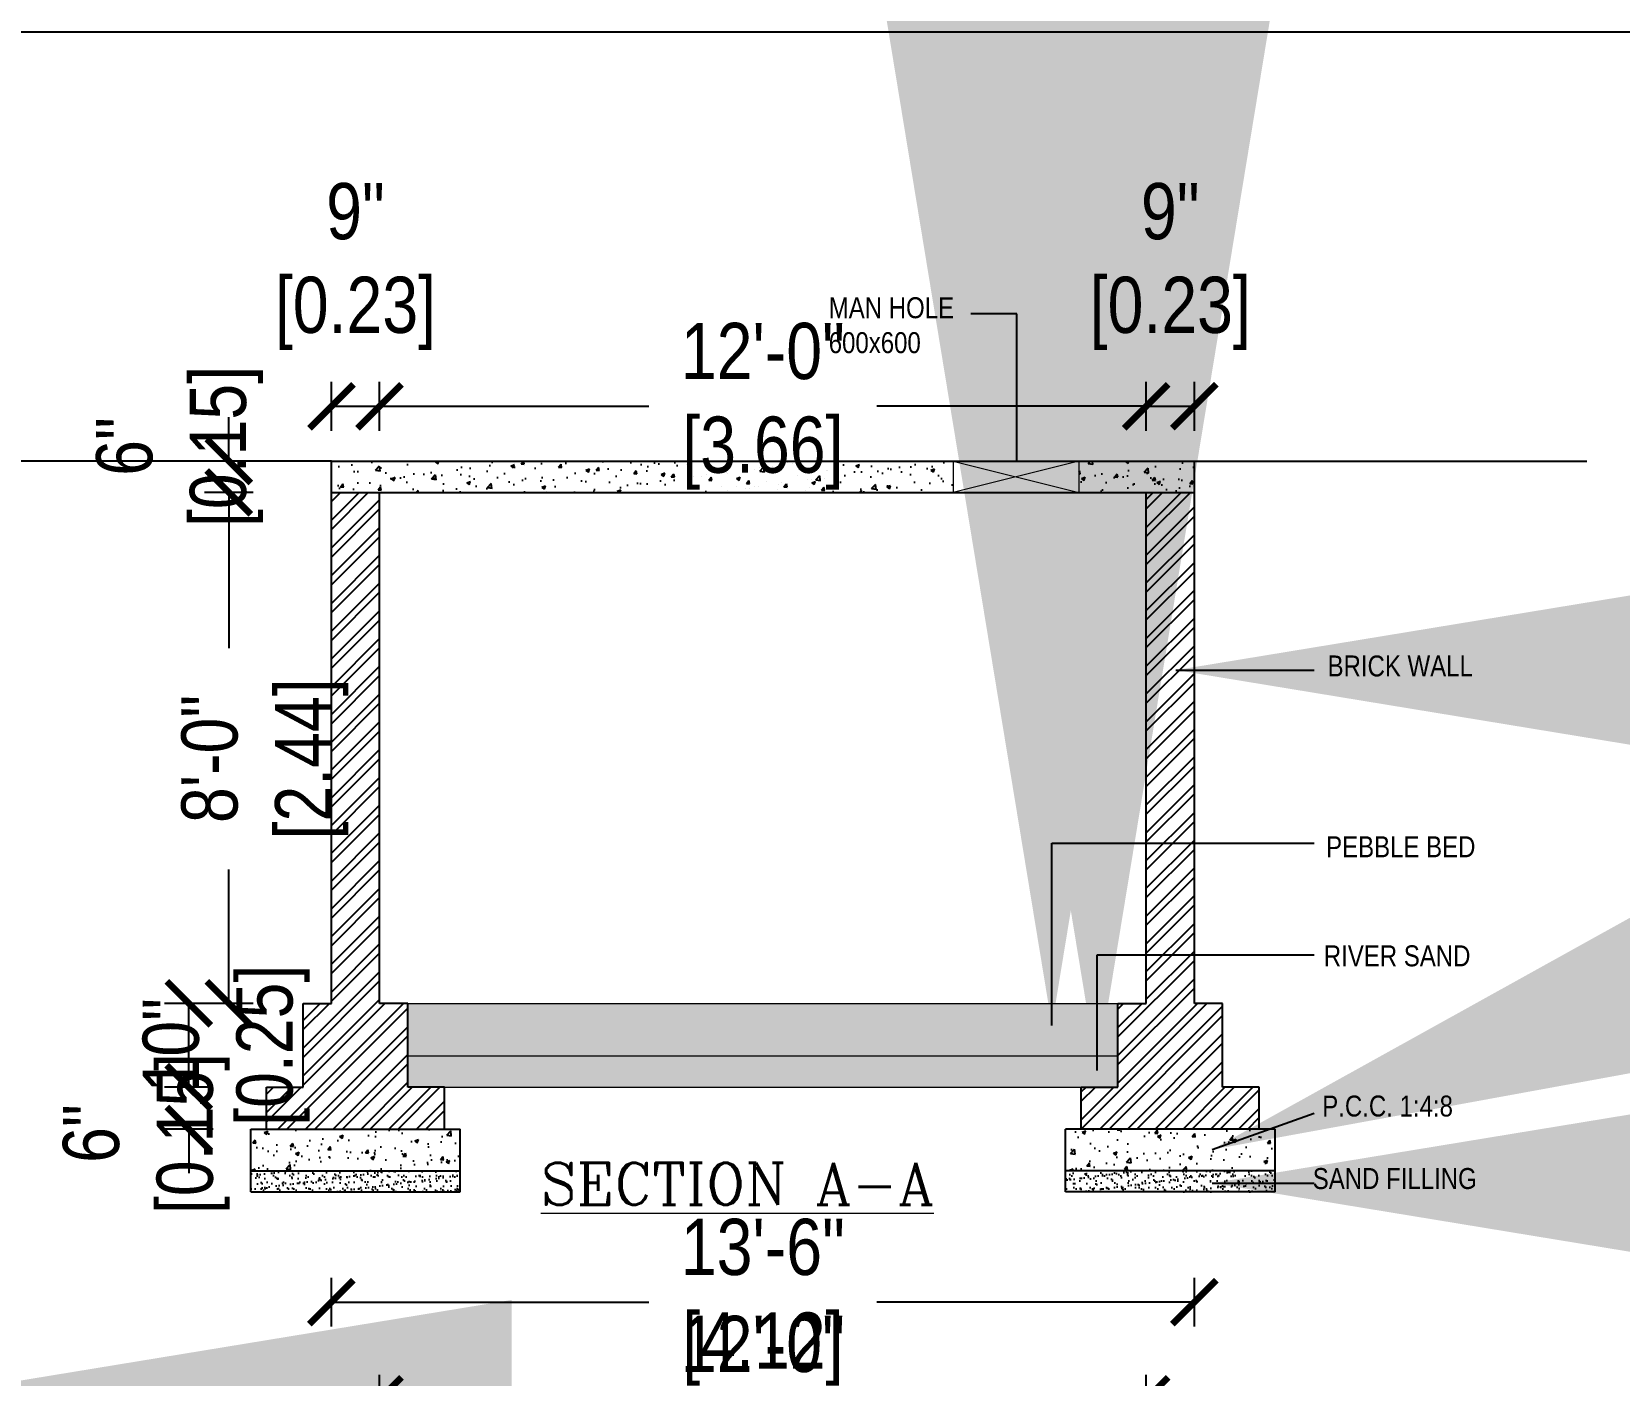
# Model space of a CAD drawing. Header units: metres. Extents: x 144 to 1259, y -1474 to -210.
# Drawn here: x 1208.33 to 1214.82, y -1192.31 to -1186.81 of the extents above; entities that cross this region are included whole.
import ezdxf
from ezdxf.enums import TextEntityAlignment as Align

# ---------------------------------------------------------------- set-up
doc = ezdxf.new("R2010")
doc.units = ezdxf.units.M
for name, color, linetype in [('COLUMN', 7, 'Continuous'), ('hatch', 8, 'Continuous'), ('wall', 2, 'Continuous')]:
    doc.layers.add(name, color=color, linetype=linetype)
for name, color, linetype, lineweight in [('DIM-1', 8, 'Continuous', 18), ('TEXT', 4, 'Continuous', 18), ('TEXT1', 2, 'Continuous', 20), ('WIN', 12, 'Continuous', 18)]:
    doc.layers.add(name, color=color, linetype=linetype, lineweight=lineweight)
doc.styles.add('APEXT', font='romanc.shx')
doc.styles.add('RS1', font='romans.shx', dxfattribs={"width": 0.75})
doc.styles.add('STYLE1', font='swissck.ttf', dxfattribs={"height": 0.23})
doc.styles.add('STYLE3', font='swissck.ttf', dxfattribs={"height": 18})
doc.dimstyles.new('DIM-25', dxfattribs={"dimscale": 0.25, "dimtxt": 200, "dimasz": 100, "dimexe": 25, "dimexo": 25, "dimgap": 35, "dimtad": 1, "dimdec": 0, "dimrnd": 5, "dimzin": 0, "dimdsep": 46, "dimtxsty": 'RS1', "dimblk": 'ARCHTICK', "dimcen": 100, "dimdle": 25, "dimclrd": 8, "dimclre": 8, "dimclrt": 4, "dimadec": 0, "dimazin": 0, "dimtfac": 0.5, "dimtdec": 0, "dimtmove": 1, "dimatfit": 0, "dimfxl": 0, "dimfrac": 1, "dimtolj": 1, "dimtzin": 0, "dimarcsym": 0})
doc.dimstyles.new('DIM-50', dxfattribs={"dimscale": 0.5, "dimtxt": 200, "dimasz": 100, "dimexe": 25, "dimexo": 25, "dimgap": 35, "dimtad": 1, "dimdec": 0, "dimrnd": 5, "dimzin": 0, "dimdsep": 46, "dimtxsty": 'RS1', "dimblk": 'ARCHTICK', "dimcen": 100, "dimdle": 25, "dimclrd": 8, "dimclre": 8, "dimclrt": 4, "dimadec": 0, "dimazin": 0, "dimtfac": 0.5, "dimtdec": 0, "dimtmove": 1, "dimatfit": 0, "dimfxl": 0, "dimfrac": 1, "dimtolj": 1, "dimtzin": 0, "dimarcsym": 0})
doc.dimstyles.get("Standard").update_dxf_attribs({"dimtxt": 0.23, "dimasz": 0.18, "dimexe": 0.1, "dimexo": 0, "dimgap": 0.09, "dimtad": 0, "dimzin": 0, "dimdsep": 46, "dimtxsty": 'STYLE1', "dimblk": 'ARCHTICK', "dimcen": 0.09, "dimadec": 0, "dimazin": 0, "dimtfac": 1, "dimtofl": 0, "dimtmove": 2, "dimatfit": 3, "dimfxl": 0, "dimtolj": 1, "dimtzin": 0, "dimarcsym": 0})

# ---------------------------------------------------------------- blocks, each defined once
blk = doc.blocks.new('_ArchTick')
at = {"color": 0, "const_width": 0.15}
blk.add_lwpolyline([(-0.5, -0.5), (0.5, 0.5)], dxfattribs=at)
blk = doc.blocks.new('*D363')
at = {"color": 0, "lineweight": -2}
for p, q in [((1209.555189129911, -1192.109970453936), (1209.555189129911, -1191.909970453936)), ((1213.085205160629, -1192.109970453936), (1213.085205160629, -1191.909970453936)), ((1209.555189129911, -1192.009970453936), (1210.853908184231, -1192.009970453936)), ((1213.085205160629, -1192.009970453936), (1211.786486106309, -1192.009970453936))]:
    blk.add_line(p, q, dxfattribs=at)
at = {"layer": 'Defpoints', "color": 0}
for p in [(1213.085205160629, -1192.009970453936), (1209.555189129911, -1192.644199708959), (1213.085205160629, -1192.644199708958)]:
    blk.add_point(p, dxfattribs=at)
at = {"color": 0, "lineweight": -2, "xscale": 0.18, "yscale": 0.18, "zscale": 0.18, "rotation": 180}
blk.add_blockref('_ArchTick', (1209.555189129911, -1192.009970453936), dxfattribs=at)
at = {"color": 0, "lineweight": -2, "xscale": 0.18, "yscale": 0.18, "zscale": 0.18}
blk.add_blockref('_ArchTick', (1213.085205160629, -1192.009970453936), dxfattribs=at)
at = {"color": 0, "insert": (1211.32019714527, -1192.009970453936), "char_height": 0.23, "attachment_point": 5, "style": 'STYLE1'}
blk.add_mtext('\\A1;13\'-6"\\P[4.12]', dxfattribs=at)
blk = doc.blocks.new('*D365')
at = {"color": 0, "lineweight": -2}
for p, q in [((1209.752253131625, -1192.507036229053), (1209.752253131625, -1192.307036229053)), ((1212.888141158913, -1192.507036229053), (1212.888141158913, -1192.307036229053)), ((1209.752253131625, -1192.407036229053), (1210.85390818423, -1192.407036229053)), ((1212.888141158913, -1192.407036229053), (1211.786486106308, -1192.407036229053))]:
    blk.add_line(p, q, dxfattribs=at)
at = {"layer": 'Defpoints', "color": 0}
for p in [(1212.888141158913, -1192.407036229053), (1209.752253131625, -1192.841263710674), (1212.888141158913, -1192.841263710673)]:
    blk.add_point(p, dxfattribs=at)
at = {"color": 0, "lineweight": -2, "xscale": 0.18, "yscale": 0.18, "zscale": 0.18, "rotation": 180}
blk.add_blockref('_ArchTick', (1209.752253131625, -1192.407036229053), dxfattribs=at)
at = {"color": 0, "lineweight": -2, "xscale": 0.18, "yscale": 0.18, "zscale": 0.18}
blk.add_blockref('_ArchTick', (1212.888141158913, -1192.407036229053), dxfattribs=at)
at = {"color": 0, "insert": (1211.320197145269, -1192.407036229053), "char_height": 0.23, "attachment_point": 5, "style": 'STYLE1'}
blk.add_mtext('\\A1;12\'-0"\\P[3.66]', dxfattribs=at)
blk = doc.blocks.new('*D367')
at = {"color": 0, "lineweight": -2}
for p, q in [((1208.971900064372, -1191.129930531033), (1208.971900064372, -1190.949930531033)), ((1209.071900064372, -1191.129930531033), (1208.871900064372, -1191.129930531033)), ((1209.071900064372, -1191.301290532524), (1208.871900064372, -1191.301290532524)), ((1208.971900064372, -1191.301290532524), (1208.971900064372, -1191.481290532524))]:
    blk.add_line(p, q, dxfattribs=at)
at = {"layer": 'Defpoints', "color": 0}
for p in [(1208.971900064372, -1191.129930531033), (1209.289581127598, -1191.129930531033), (1209.289581127598, -1191.301290532524)]:
    blk.add_point(p, dxfattribs=at)
at = {"color": 0, "lineweight": -2, "xscale": 0.18, "yscale": 0.18, "zscale": 0.18}
for p, rotation in [((1208.971900064372, -1191.129930531033), 270), ((1208.971900064372, -1191.301290532524), 90)]:
    blk.add_blockref('_ArchTick', p, dxfattribs=dict(at, rotation=rotation))
at = {"color": 0, "insert": (1208.798038437853, -1191.319743703502), "char_height": 0.23, "attachment_point": 5, "rotation": 90, "style": 'STYLE1'}
blk.add_mtext('\\A1;6"\\P[0.15]', dxfattribs=at)
blk = doc.blocks.new('*D368')
at = {"color": 0, "lineweight": -2}
for p, q in [((1209.071900064372, -1190.787210528051), (1208.871900064372, -1190.787210528051)), ((1208.971900064372, -1191.129930531033), (1208.971900064372, -1190.787210528051)), ((1209.071900064372, -1191.129930531033), (1208.871900064372, -1191.129930531033))]:
    blk.add_line(p, q, dxfattribs=at)
at = {"layer": 'Defpoints', "color": 0}
for p in [(1208.971900064372, -1190.787210528051), (1209.439521128903, -1190.787210528051), (1209.289581127598, -1191.129930531033)]:
    blk.add_point(p, dxfattribs=at)
at = {"color": 0, "lineweight": -2, "xscale": 0.18, "yscale": 0.18, "zscale": 0.18}
for p, rotation in [((1208.971900064372, -1190.787210528051), 90), ((1208.971900064372, -1191.129930531033), 270)]:
    blk.add_blockref('_ArchTick', p, dxfattribs=dict(at, rotation=rotation))
at = {"color": 0, "insert": (1209.124327557189, -1190.958570529542), "char_height": 0.23, "attachment_point": 5, "rotation": 90, "style": 'STYLE1'}
blk.add_mtext('\\A1;10"\\P[0.25]', dxfattribs=at)
blk = doc.blocks.new('*D369')
at = {"color": 0, "lineweight": -2}
for p, q in [((1209.235480367806, -1188.696618509858), (1209.035480367806, -1188.696618509858)), ((1209.135480367806, -1188.696618509858), (1209.135480367806, -1189.333742537798)), ((1209.135480367806, -1190.787210528051), (1209.135480367806, -1190.24003474559)), ((1209.235480367806, -1190.787210528051), (1209.035480367806, -1190.787210528051))]:
    blk.add_line(p, q, dxfattribs=at)
at = {"layer": 'Defpoints', "color": 0}
for p in [(1209.135480367806, -1188.696618509858), (1209.555189129908, -1188.696618509858), (1209.439521128903, -1190.787210528051)]:
    blk.add_point(p, dxfattribs=at)
at = {"color": 0, "lineweight": -2, "xscale": 0.18, "yscale": 0.18, "zscale": 0.18}
for p, rotation in [((1209.135480367806, -1188.696618509858), 90), ((1209.135480367806, -1190.787210528051), 270)]:
    blk.add_blockref('_ArchTick', p, dxfattribs=dict(at, rotation=rotation))
at = {"color": 0, "insert": (1209.282710367986, -1189.786888641694), "char_height": 0.23, "attachment_point": 5, "rotation": 90, "style": 'STYLE1'}
blk.add_mtext('\\A1;8\'-0"\\P[2.44]', dxfattribs=at)
blk = doc.blocks.new('*D370')
at = {"color": 0, "lineweight": -2}
for p, q in [((1209.135480367806, -1188.568098508739), (1209.135480367806, -1188.388098508739)), ((1209.235480367806, -1188.568098508739), (1209.035480367806, -1188.568098508739)), ((1209.235480367806, -1188.696618509858), (1209.035480367806, -1188.696618509858)), ((1209.135480367806, -1188.696618509858), (1209.135480367806, -1188.876618509858))]:
    blk.add_line(p, q, dxfattribs=at)
at = {"layer": 'Defpoints', "color": 0}
for p in [(1209.135480367806, -1188.568098508739), (1209.555189129908, -1188.568098508739), (1209.555189129908, -1188.696618509858)]:
    blk.add_point(p, dxfattribs=at)
at = {"color": 0, "lineweight": -2, "xscale": 0.18, "yscale": 0.18, "zscale": 0.18}
for p, rotation in [((1209.135480367806, -1188.568098508739), 270), ((1209.135480367806, -1188.696618509858), 90)]:
    blk.add_blockref('_ArchTick', p, dxfattribs=dict(at, rotation=rotation))
at = {"color": 0, "insert": (1208.93404146377, -1188.508400731636), "char_height": 0.23, "attachment_point": 5, "rotation": 90, "style": 'STYLE1'}
blk.add_mtext('\\A1;6"\\P[0.15]', dxfattribs=at)
blk = doc.blocks.new('*D371')
at = {"color": 0, "lineweight": -2}
for p, q in [((1209.555189129908, -1188.444054377023), (1209.555189129908, -1188.244054377023)), ((1209.752253131623, -1188.444054377023), (1209.752253131623, -1188.244054377023)), ((1209.555189129908, -1188.344054377023), (1209.752253131623, -1188.344054377023))]:
    blk.add_line(p, q, dxfattribs=at)
at = {"layer": 'Defpoints', "color": 0}
for p in [(1209.752253131623, -1188.344054377023), (1209.555189129908, -1188.568098508739), (1209.752253131623, -1188.696618509858)]:
    blk.add_point(p, dxfattribs=at)
at = {"color": 0, "lineweight": -2, "xscale": 0.18, "yscale": 0.18, "zscale": 0.18, "rotation": 180}
blk.add_blockref('_ArchTick', (1209.555189129908, -1188.344054377023), dxfattribs=at)
at = {"color": 0, "lineweight": -2, "xscale": 0.18, "yscale": 0.18, "zscale": 0.18}
blk.add_blockref('_ArchTick', (1209.752253131623, -1188.344054377023), dxfattribs=at)
at = {"color": 0, "insert": (1209.653721130765, -1187.771845502564), "char_height": 0.23, "attachment_point": 5, "style": 'STYLE1'}
blk.add_mtext('\\A1;9"\\P[0.23]', dxfattribs=at)
blk = doc.blocks.new('*D372')
at = {"color": 0, "lineweight": -2}
for p, q in [((1212.888141158913, -1188.444054377022), (1212.888141158913, -1188.244054377022)), ((1213.085205160628, -1188.444054377022), (1213.085205160628, -1188.244054377022)), ((1212.888141158913, -1188.344054377022), (1213.085205160628, -1188.344054377022))]:
    blk.add_line(p, q, dxfattribs=at)
at = {"layer": 'Defpoints', "color": 0}
for p in [(1213.085205160628, -1188.344054377022), (1212.888141158913, -1188.568098508738), (1213.085205160628, -1188.696618509857)]:
    blk.add_point(p, dxfattribs=at)
at = {"color": 0, "lineweight": -2, "xscale": 0.18, "yscale": 0.18, "zscale": 0.18, "rotation": 180}
blk.add_blockref('_ArchTick', (1212.888141158913, -1188.344054377022), dxfattribs=at)
at = {"color": 0, "lineweight": -2, "xscale": 0.18, "yscale": 0.18, "zscale": 0.18}
blk.add_blockref('_ArchTick', (1213.085205160628, -1188.344054377022), dxfattribs=at)
at = {"color": 0, "insert": (1212.98667315977, -1187.771845502563), "char_height": 0.23, "attachment_point": 5, "style": 'STYLE1'}
blk.add_mtext('\\A1;9"\\P[0.23]', dxfattribs=at)
blk = doc.blocks.new('*D373')
at = {"color": 0, "lineweight": -2}
for p, q in [((1209.752253131623, -1188.444054377023), (1209.752253131623, -1188.244054377023)), ((1212.888141158913, -1188.444054377023), (1212.888141158913, -1188.244054377023)), ((1209.752253131623, -1188.344054377023), (1210.853908184229, -1188.344054377023)), ((1212.888141158913, -1188.344054377023), (1211.786486106307, -1188.344054377023))]:
    blk.add_line(p, q, dxfattribs=at)
at = {"layer": 'Defpoints', "color": 0}
for p in [(1209.752253131623, -1188.344054377023), (1212.888141158913, -1188.568098508738), (1209.752253131623, -1188.696618509858)]:
    blk.add_point(p, dxfattribs=at)
at = {"color": 0, "lineweight": -2, "xscale": 0.18, "yscale": 0.18, "zscale": 0.18, "rotation": 180}
blk.add_blockref('_ArchTick', (1209.752253131623, -1188.344054377023), dxfattribs=at)
at = {"color": 0, "lineweight": -2, "xscale": 0.18, "yscale": 0.18, "zscale": 0.18}
blk.add_blockref('_ArchTick', (1212.888141158913, -1188.344054377023), dxfattribs=at)
at = {"color": 0, "insert": (1211.320197145268, -1188.344054377023), "char_height": 0.23, "attachment_point": 5, "style": 'STYLE1'}
blk.add_mtext('\\A1;12\'-0"\\P[3.66]', dxfattribs=at)

msp = doc.modelspace()

# ---------------------------------------------------------------- hatches: boundary and pattern name
at = {"layer": 'hatch'}
h = msp.add_hatch(dxfattribs=at)
h.set_pattern_fill('AR-CONC', scale=0.0214200001864026, angle=1.2007e-11, style=0)
h.set_pattern_definition([(50.00000000001199, (565.6962424223194, -711.9462431533336), (0.1536371324500756, -0.0134415074302113), [0.0160650001398019, -0.1767150015378212]), (355.0000000000119, (565.6962424223194, -711.9462431533336), (-0.0297205359185744, 0.1611195564406418), [0.0128520001118416, -0.141372001230257]), (100.4514000000119, (565.7090455162869, -711.9473632779714), (0.1239167106414689, 0.1476779511946153), [0.0136531488168134, -0.1501846416973468]), (46.18420000001204, (565.6962424223194, -711.9034031529608), (0.2286030346049853, -0.0354541731777595), [0.0240975002097029, -0.2650725023067319]), (96.63560000001185, (565.7152926732642, -711.9063576793457), (0.2002047532707239, 0.2086560497626973), [0.02047972386782, -0.2252769265604197]), (351.1842000000119, (565.6962424223194, -711.9034031529608), (0.2002045903898131, 0.2086562061340286), [0.0192780001677623, -0.2120580018453854]), (21.00000000001201, (565.7176624225057, -711.914113153054), (0.1278574916764426, -0.0862409671309808), [0.0160650001398019, -0.1767150015378206]), (326.0000000000121, (565.7176624225057, -711.914113153054), (0.0521181445511163, 0.1553271410007452), [0.0128520001118416, -0.1413720012302569]), (71.45140000001201, (565.7283172089072, -711.9212999071216), (0.1799756886083373, 0.0690860329965147), [0.0136531488168133, -0.1501846416973465]), (37.50000000001203, (565.6962424223194, -711.9462431533336), (0.002604641031615, 0.0713058641111902), [0, -0.1396584012153448, 0, -0.1435140012488973, 0, -0.141907501234917]), (7.500000000012009, (565.6962424223194, -711.9462431533336), (0.0563494954104589, 0.08448298942040701), [0, -0.0818244007120578, 0, -0.1364454011873843, 0, -0.0540855004706665]), (327.500000000012, (565.6484758219034, -711.9462431533336), (0.1143447668231898, -0.0048312535675231), [0, -0.0535500004660065, 0, -0.16707600145394, 0, -0.2216970019292667]), (317.5000000000119, (565.6270558217172, -711.9462431533336), (0.1249184785602086, 0.0214424874022069), [0, -0.0696150006058084, 0, -0.1109556009655653, 0, -0.157437001370059])])
h.paths.add_polyline_path([(1212.098694680865, -1188.568098508738), (1209.555189129908, -1188.568098508739), (1209.555189129908, -1188.696618509858), (1212.098694680865, -1188.696618509857)])
h.paths.add_polyline_path([(1213.085205160628, -1188.568098508738), (1212.612774685338, -1188.568098508738), (1212.612774685338, -1188.696618509857), (1213.085205160628, -1188.696618509857)])
h = msp.add_hatch(dxfattribs=at)
h.set_pattern_fill('ANSI32', scale=0.2142000018640258, angle=1.2007e-11, style=0)
h.set_pattern_definition([(45.00000000001198, (565.4464493063642, -711.9462431533337), (-0.0567983526930958, 0.056798352693072), []), (45.00000000001198, (565.4843148747627, -711.9462431533337), (-0.0567983526930958, 0.056798352693072), [])])
h.paths.add_polyline_path([(1209.752253131623, -1188.696618509858), (1209.555189129908, -1188.696618509858), (1209.555189129909, -1190.787210528051), (1209.439521128903, -1190.787210528051), (1209.439521128902, -1191.129930531033), (1209.289581127598, -1191.129930531033), (1209.289581127598, -1191.301290532524), (1210.017861133936, -1191.301290532524), (1210.017861133936, -1191.129930531033), (1209.867921132631, -1191.129930531033), (1209.86792113263, -1190.78721052805), (1209.752253131624, -1190.78721052805)])
h = msp.add_hatch(dxfattribs=at)
h.set_pattern_fill('ANSI32', scale=0.2142000018640258, angle=1.2007e-11, style=0)
h.set_pattern_definition([(45.00000000001198, (565.9690973109125, -711.9462431533336), (-0.0567983526930958, 0.056798352693072), []), (45.00000000001198, (566.006962879311, -711.9462431533336), (-0.0567983526930958, 0.056798352693072), [])])
h.paths.add_polyline_path([(1213.085205160628, -1188.696618509857), (1212.888141158913, -1188.696618509857), (1212.888141158913, -1190.78721052805), (1212.772473157907, -1190.78721052805), (1212.772473157907, -1191.129930531032), (1212.622533156602, -1191.129930531032), (1212.622533156602, -1191.301290532523), (1213.35081316294, -1191.301290532523), (1213.35081316294, -1191.129930531032), (1213.200873161636, -1191.129930531032), (1213.200873161634, -1190.78721052805), (1213.085205160629, -1190.78721052805)])
h = msp.add_hatch(dxfattribs=at)
h.set_pattern_fill('GRAVEL', scale=0.1927800016776233, angle=1.2007e-11, style=0)
h.set_pattern_definition([(228.012800000012, (565.835044023527, -711.7534631516561), (-1.542239672616068, -1.735020273733977), [0.0259358503057007, -2.56765380698441]), (184.9697000000119, (565.817693823376, -711.7727411518238), (2.313360222843009, 0.1927783258429128), [0.0445067334273095, -4.406165259843628]), (132.5104000000119, (565.7733544229905, -711.7765967518573), (1.927798227459559, -2.120581690602354), [0.0313822709130969, -3.106848675996627]), (267.273700000012, (565.6981702223361, -711.8247917522767), (0.1927792339742563, 3.855600090417491), [0.0405296819927, -4.012437746157288]), (292.8337000000121, (565.6962424223194, -711.8652755526288), (-0.9639019179587888, 2.31335932839379), [0.0397425612458504, -3.934518961179239]), (357.2737000000119, (565.7116648224537, -711.9019037529476), (-3.855600090417491, 0.1927792339742565), [0.0405296819927, -4.012437746157288]), (37.694200000012, (565.7521486228057, -711.9038315529643), (-2.506141437896944, -1.927798167083587), [0.0535984310864279, -5.306240436396322]), (72.25530000001206, (565.7945602231749, -711.8710589526793), (1.34946208657684, 4.241159310366273), [0.0506024370803559, -5.009643005975251]), (121.429600000012, (565.8099826233092, -711.8228639522597), (-1.542241600806043, 2.506139064943808), [0.0406669413538946, -4.026031627975607]), (175.236400000012, (565.7887768231247, -711.7881635519577), (2.120580200885386, -0.1927783693436025), [0.0464275933640253, -2.274951110937232]), (222.397400000012, (565.7425096227219, -711.7843079519242), (-2.313361437270943, -2.120578492025009), [0.0600409459624921, -5.944058084226763]), (138.814100000012, (565.8890224239967, -711.8267195522934), (-1.349460579828813, 1.156679492131665), [0.020492706958333, -2.028786663975044]), (171.469200000012, (565.8736000238627, -711.8132249521758), (2.506139691155838, -0.3855615282522051), [0.0389872491992775, -3.859746924168549]), (225.0000000000121, (565.835044023527, -711.8074415521255), (4.04e-14, -0.1927800613331927), [0.0272631406172512, -0.2453688438952656]), (203.198600000012, (565.8215494234092, -711.7843079519242), (0.9638999564660334, 0.3855602588400089), [0.0146817393677644, -1.45348699234863]), (291.8014000000121, (565.8080548232922, -711.7900913519748), (-0.1927799844240593, 0.5783400576638459), [0.0207629845206851, -1.017389133213592]), (30.96380000001201, (565.8157660233596, -711.8093693521425), (0.5783396237694657, 0.3855604821323542), [0.0337228129134649, -1.090368123428673]), (161.565100000012, (565.8446830236107, -711.7920191519914), (0.3855600871361188, -0.1927796938508133), [0.0243849351922042, -0.5852390229529049]), (16.38950000001202, (565.6962424223194, -711.7900913519748), (1.927800440585972, 0.5783385996319698), [0.0341606162972748, -3.381909688530281]), (70.34620000001202, (565.7290150226042, -711.7804523518907), (-0.7711190904983655, -2.120580430156188), [0.0286588678293971, -2.837221938930262]), (293.1986000000119, (565.8446830236107, -711.7534631516561), (-0.3855602588400089, 0.9638999564660334), [0.0293632859555271, -1.438805445760864]), (343.6105000000119, (565.8562498237118, -711.7804523518907), (-1.927800440586214, 0.5783385996311623), [0.0341606162972748, -3.381909688530281]), (339.444000000012, (565.6962424223194, -711.9096149530149), (-0.9639003639790884, 0.3855592315451907), [0.0329422466866722, -1.614170858766942]), (294.775100000012, (565.7270872225878, -711.9211817531155), (-0.963898502631231, 2.120580678115803), [0.0276018550801987, -2.732587701319708]), (66.80140000001204, (565.8466108236278, -711.9462431533336), (0.3855602588396053, 0.9638999564661954), [0.0293632859555272, -1.438805445760868]), (17.35400000001201, (565.8581776237287, -711.9192539530987), (-2.50614041105043, -0.7711189468565216), [0.0323159044612217, -3.199265866560866]), (69.44400000001202, (565.7521486228057, -711.9462431533336), (-0.3855592315451911, -0.9639003639790876), [0.0164711233433361, -1.63064198211028]), (101.3099000000116, (565.8350440235275, -711.9462431533336), (-0.192779545205895, 0.771120151725537), [0.009829852285542, -0.9731590390886888]), (165.963800000012, (565.8331162235107, -711.9366041532495), (0.5783401102888129, -0.1927796271755997), [0.0397425612458504, -0.7551096275711662]), (186.009000000012, (565.7945602231749, -711.9269651531656), (1.927799968755858, 0.1927798701021754), [0.0368306193205099, -3.646226107670436]), (303.6901000000119, (565.8157660233596, -711.8267195522935), (-0.1927802589440025, 0.3855599181023294), [0.0278031174019502, -0.6672750104268061]), (353.157200000012, (565.8311884234939, -711.8498531524948), (3.277259906196628, -0.3855615451945085), [0.0485408477424155, -4.805535636959059]), (60.945400000012, (565.8793834239129, -711.8556365525453), (-0.7711200119536872, -1.349460085880866), [0.0198478578527213, -1.964943710819458]), (90, (565.8890224239967, -711.8382863523938), (-0.1927800016776635, 0.1927800016775828), [0.0115668001006574, -0.1812132015769658]), (120.256400000012, (565.7907046231414, -711.9211817531155), (0.7711190209885902, -1.349460485182879), [0.0267817689530621, -2.651403608673216]), (48.01280000001201, (565.7772100230239, -711.8980481529138), (1.542239672616068, 1.73502027373398), [0.0518717006114013, -2.5417179566787]), (1.2007e-11, (565.811910423326, -711.8594921525787), (0.1927800016775828, 0.1927800016776636), [0.050122800436182, -0.1426572012414411]), (325.304800000012, (565.862033223762, -711.8594921525786), (-1.92779891002412, 1.349461671500592), [0.0304812171852556, -3.017638187980285]), (254.054600000012, (565.8870946239805, -711.8768423527297), (-0.1927799803360177, -0.7711200311265352), [0.0280691538042653, -1.375390464209016]), (207.6460000000119, (565.8793834239129, -711.9038315529643), (-3.662819223582509, -1.927801503721765), [0.0457013910977058, -4.524445237092934]), (175.426100000012, (565.8388996235611, -711.9250373531488), (-2.506140129440556, 0.192778999444923), [0.0483490316407462, -4.786548927373827])])
h.paths.add_polyline_path([(1212.772473157907, -1190.78721052805), (1209.86792113263, -1190.78721052805), (1209.867921132631, -1191.001410529914), (1212.772473157907, -1191.001410529914)])
h = msp.add_hatch(dxfattribs=at)
h.set_pattern_fill('AR-SAND', scale=0.0214200001864026, angle=1.2007e-11, style=0)
h.set_pattern_definition([(37.50000000001203, (565.6962424223194, -711.9462431533336), (-0.0013493177424586, 0.0412725654914265), [0, -0.0325584002833319, 0, -0.0364140003168844, 0, -0.0348075003029042]), (7.500000000012009, (565.6962424223194, -711.9462431533336), (0.037908617356713, 0.0604503692432843), [0, -0.0175644001528501, 0, -0.0293454002553715, 0, -0.0112455000978614]), (327.500000000012, (565.6698958220898, -711.9462431533336), (0.0667049192592011, 0.0001212169278306), [0, -0.0107100000932013, 0, -0.0385560003355247, 0, -0.0503370004380461]), (317.5000000000119, (565.6698958220898, -711.9462431533336), (0.0643912324302844, 0.0187998107645061), [0, -0.0053550000466006, 0, -0.0252756002199551, 0, -0.0289170002516435])])
h.paths.add_polyline_path([(1212.772473157907, -1191.001410529914), (1209.867921132631, -1191.001410529914), (1209.867921132631, -1191.129930531033), (1210.017861133935, -1191.129930531033), (1212.622533156603, -1191.129930531032), (1212.772473157907, -1191.129930531032)])
h = msp.add_hatch(dxfattribs=at)
h.set_pattern_fill('AR-CONC', scale=0.0214200001864026, angle=1.2007e-11, style=0)
h.set_pattern_definition([(50.00000000001199, (565.4464493063642, -711.9462431533337), (0.1536371324500756, -0.0134415074302113), [0.0160650001398019, -0.1767150015378212]), (355.0000000000119, (565.4464493063642, -711.9462431533337), (-0.0297205359185744, 0.1611195564406418), [0.0128520001118416, -0.141372001230257]), (100.4514000000119, (565.4592524003313, -711.9473632779715), (0.1239167106414689, 0.1476779511946153), [0.0136531488168134, -0.1501846416973468]), (46.18420000001204, (565.4464493063642, -711.9034031529608), (0.2286030346049853, -0.0354541731777595), [0.0240975002097029, -0.2650725023067319]), (96.63560000001185, (565.465499557309, -711.9063576793457), (0.2002047532707239, 0.2086560497626973), [0.02047972386782, -0.2252769265604195]), (351.1842000000119, (565.4464493063642, -711.9034031529608), (0.2002045903898131, 0.2086562061340286), [0.0192780001677623, -0.2120580018453854]), (21.00000000001201, (565.4678693065505, -711.9141131530542), (0.1278574916764426, -0.0862409671309808), [0.0160650001398019, -0.1767150015378206]), (326.0000000000121, (565.4678693065505, -711.9141131530542), (0.0521181445511163, 0.1553271410007452), [0.0128520001118416, -0.1413720012302569]), (71.45140000001201, (565.4785240929517, -711.9212999071219), (0.1799756886083373, 0.0690860329965147), [0.0136531488168133, -0.1501846416973465]), (37.50000000001203, (565.4464493063642, -711.9462431533337), (0.002604641031615, 0.0713058641111902), [0, -0.1396584012153448, 0, -0.1435140012488973, 0, -0.141907501234917]), (7.500000000012009, (565.4464493063642, -711.9462431533337), (0.0563494954104589, 0.08448298942040701), [0, -0.0818244007120578, 0, -0.1364454011873843, 0, -0.0540855004706665]), (327.500000000012, (565.3986827059489, -711.9462431533337), (0.1143447668231898, -0.0048312535675231), [0, -0.0535500004660065, 0, -0.16707600145394, 0, -0.2216970019292667]), (317.5000000000119, (565.3772627057617, -711.9462431533337), (0.1249184785602086, 0.0214424874022069), [0, -0.0696150006058084, 0, -0.1109556009655653, 0, -0.157437001370059])])
h.paths.add_polyline_path([(1210.082121134494, -1191.301290532524), (1209.225321127038, -1191.301290532524), (1209.225321127038, -1191.472650534016), (1210.082121134494, -1191.472650534015)])
h = msp.add_hatch(dxfattribs=at)
h.set_pattern_fill('AR-CONC', scale=0.0214200001864026, angle=1.2007e-11, style=0)
h.set_pattern_definition([(50.00000000001199, (565.9690973109125, -711.9462431533336), (0.1536371324500756, -0.0134415074302113), [0.0160650001398019, -0.1767150015378212]), (355.0000000000119, (565.9690973109125, -711.9462431533336), (-0.0297205359185744, 0.1611195564406418), [0.0128520001118416, -0.141372001230257]), (100.4514000000119, (565.9819004048801, -711.9473632779714), (0.1239167106414689, 0.1476779511946153), [0.0136531488168134, -0.1501846416973468]), (46.18420000001204, (565.9690973109125, -711.9034031529608), (0.2286030346049853, -0.0354541731777595), [0.0240975002097029, -0.2650725023067319]), (96.63560000001185, (565.9881475618578, -711.9063576793457), (0.2002047532707239, 0.2086560497626973), [0.02047972386782, -0.2252769265604197]), (351.1842000000119, (565.9690973109125, -711.9034031529608), (0.2002045903898131, 0.2086562061340286), [0.0192780001677623, -0.2120580018453854]), (21.00000000001201, (565.9905173110992, -711.914113153054), (0.1278574916764426, -0.0862409671309808), [0.0160650001398019, -0.1767150015378206]), (326.0000000000121, (565.9905173110992, -711.914113153054), (0.0521181445511163, 0.1553271410007452), [0.0128520001118416, -0.1413720012302569]), (71.45140000001201, (566.0011720975001, -711.9212999071216), (0.1799756886083373, 0.0690860329965147), [0.0136531488168133, -0.1501846416973465]), (37.50000000001203, (565.9690973109125, -711.9462431533336), (0.002604641031615, 0.0713058641111902), [0, -0.1396584012153448, 0, -0.1435140012488973, 0, -0.141907501234917]), (7.500000000012009, (565.9690973109125, -711.9462431533336), (0.0563494954104589, 0.08448298942040701), [0, -0.0818244007120578, 0, -0.1364454011873843, 0, -0.0540855004706665]), (327.500000000012, (565.9213307104969, -711.9462431533336), (0.1143447668231898, -0.0048312535675231), [0, -0.0535500004660065, 0, -0.16707600145394, 0, -0.2216970019292667]), (317.5000000000119, (565.8999107103106, -711.9462431533336), (0.1249184785602086, 0.0214424874022069), [0, -0.0696150006058084, 0, -0.1109556009655653, 0, -0.157437001370059])])
h.paths.add_polyline_path([(1213.415073163499, -1191.301290532523), (1212.558273156044, -1191.301290532523), (1212.558273156044, -1191.472650534015), (1213.415073163499, -1191.472650534015)])
h = msp.add_hatch(dxfattribs=at)
h.set_pattern_fill('AR-SAND', scale=0.0214200001864026, angle=1.2007e-11, style=0)
h.set_pattern_definition([(37.50000000001203, (565.4464493063642, -711.9462431533337), (-0.0013493177424586, 0.0412725654914265), [0, -0.0325584002833319, 0, -0.0364140003168844, 0, -0.0348075003029042]), (7.500000000012009, (565.4464493063642, -711.9462431533337), (0.037908617356713, 0.0604503692432843), [0, -0.0175644001528501, 0, -0.0293454002553715, 0, -0.0112455000978614]), (327.500000000012, (565.4201027061347, -711.9462431533337), (0.0667049192592011, 0.0001212169278306), [0, -0.0107100000932013, 0, -0.0385560003355247, 0, -0.0503370004380461]), (317.5000000000119, (565.4201027061347, -711.9462431533337), (0.0643912324302844, 0.0187998107645061), [0, -0.0053550000466006, 0, -0.0252756002199551, 0, -0.0289170002516435])])
h.paths.add_polyline_path([(1210.082121134494, -1191.472650534015), (1209.225321127038, -1191.472650534016), (1209.225321127038, -1191.558330534761), (1210.082121134494, -1191.558330534761)])
h = msp.add_hatch(dxfattribs=at)
h.set_pattern_fill('AR-SAND', scale=0.0214200001864026, angle=1.2007e-11, style=0)
h.set_pattern_definition([(37.50000000001203, (565.9690973109125, -711.9462431533336), (-0.0013493177424586, 0.0412725654914265), [0, -0.0325584002833319, 0, -0.0364140003168844, 0, -0.0348075003029042]), (7.500000000012009, (565.9690973109125, -711.9462431533336), (0.037908617356713, 0.0604503692432843), [0, -0.0175644001528501, 0, -0.0293454002553715, 0, -0.0112455000978614]), (327.500000000012, (565.9427507106835, -711.9462431533336), (0.0667049192592011, 0.0001212169278306), [0, -0.0107100000932013, 0, -0.0385560003355247, 0, -0.0503370004380461]), (317.5000000000119, (565.9427507106835, -711.9462431533336), (0.0643912324302844, 0.0187998107645061), [0, -0.0053550000466006, 0, -0.0252756002199551, 0, -0.0289170002516435])])
h.paths.add_polyline_path([(1213.4150731635, -1191.472650534015), (1212.558273156044, -1191.472650534015), (1212.558273156044, -1191.55833053476), (1213.4150731635, -1191.55833053476)])

# ---------------------------------------------------------------- linework, layer by layer
msp.add_lwpolyline([(1236.084916649403, -1198.498883290678), (1166.227264242333, -1198.498883290678), (1166.227264242333, -1186.8114525803), (1236.084916649403, -1186.8114525803)], close=True)
at = {"layer": 'COLUMN', "color": 7}
for p, q in [((1209.555189129908, -1188.568098508739), (1213.085205160628, -1188.568098508738)), ((1209.555189129908, -1188.696618509858), (1209.555189129908, -1188.568098508739)), ((1213.085205160628, -1188.696618509857), (1213.085205160628, -1188.568098508738)), ((1209.555189129908, -1188.696618509858), (1213.085205160628, -1188.696618509857))]:
    msp.add_line(p, q, dxfattribs=at)
at = {"layer": 'wall', "color": 7}
for p, q in [((1209.555189129909, -1188.568098508738), (1207.949861653496, -1188.568098508738)), ((1213.085205160628, -1188.568098508738), (1214.690532637041, -1188.568098508738)), ((1209.555189129909, -1190.787210528051), (1209.555189129908, -1188.696618509858)), ((1209.752253131624, -1190.78721052805), (1209.752253131623, -1188.696618509858)), ((1212.888141158913, -1190.78721052805), (1212.888141158913, -1188.696618509857)), ((1213.085205160629, -1190.78721052805), (1213.085205160628, -1188.696618509857)), ((1209.439521128903, -1190.787210528051), (1209.555189129909, -1190.787210528051)), ((1209.439521128903, -1191.129930531033), (1209.439521128903, -1190.787210528051)), ((1209.86792113263, -1190.78721052805), (1209.752253131624, -1190.78721052805)), ((1209.867921132631, -1191.129930531033), (1209.86792113263, -1190.78721052805)), ((1212.772473157907, -1190.78721052805), (1212.888141158913, -1190.78721052805)), ((1212.772473157907, -1191.129930531032), (1212.772473157907, -1190.78721052805)), ((1213.200873161635, -1190.78721052805), (1213.085205160629, -1190.78721052805)), ((1213.200873161636, -1191.129930531032), (1213.200873161635, -1190.78721052805)), ((1209.289581127598, -1191.129930531033), (1209.439521128903, -1191.129930531033)), ((1209.289581127598, -1191.301290532524), (1209.289581127598, -1191.129930531033)), ((1210.017861133935, -1191.129930531033), (1209.867921132631, -1191.129930531033)), ((1210.017861133936, -1191.301290532524), (1210.017861133935, -1191.129930531033)), ((1212.622533156602, -1191.129930531032), (1212.772473157907, -1191.129930531032)), ((1212.622533156602, -1191.301290532523), (1212.622533156602, -1191.129930531032)), ((1213.35081316294, -1191.129930531032), (1213.200873161636, -1191.129930531032)), ((1213.35081316294, -1191.301290532523), (1213.35081316294, -1191.129930531032)), ((1209.225321127038, -1191.301290532524), (1210.082121134494, -1191.301290532524)), ((1209.225321127038, -1191.558330534761), (1209.225321127038, -1191.301290532524)), ((1210.082121134494, -1191.558330534765), (1210.082121134494, -1191.301290532528)), ((1213.415073163499, -1191.301290532523), (1212.558273156044, -1191.301290532523)), ((1212.558273156044, -1191.558330534764), (1212.558273156044, -1191.301290532527)), ((1213.4150731635, -1191.55833053476), (1213.415073163499, -1191.301290532523)), ((1209.225321127038, -1191.472650534016), (1210.082121134495, -1191.472650534015)), ((1213.4150731635, -1191.472650534015), (1212.558273156044, -1191.472650534015)), ((1209.225321127038, -1191.558330534761), (1210.082121134495, -1191.558330534761)), ((1213.4150731635, -1191.55833053476), (1212.558273156044, -1191.55833053476))]:
    msp.add_line(p, q, dxfattribs=at)
at = {"layer": 'WIN', "color": 7}
for p, q in [((1212.098694680865, -1188.568098508738), (1212.098694680865, -1188.696618509857)), ((1212.098694680865, -1188.568098508738), (1212.612774685338, -1188.696618509857)), ((1212.612774685338, -1188.568098508738), (1212.098694680865, -1188.696618509857)), ((1212.612774685338, -1188.568098508738), (1212.612774685338, -1188.696618509857)), ((1209.86792113263, -1190.78721052805), (1212.772473157907, -1190.78721052805)), ((1209.867921132631, -1191.001410529914), (1212.772473157907, -1191.001410529914)), ((1210.017861133935, -1191.129930531033), (1212.622533156603, -1191.129930531032))]:
    msp.add_line(p, q, dxfattribs=at)

# ---------------------------------------------------------------- texts
at = {"layer": 'TEXT', "color": 7, "insert": (1210.411483287648, -1191.440107349357), "char_height": 0.1713600014912205, "width": 1.978375323159495, "attachment_point": 1, "style": 'APEXT'}
msp.add_mtext('{\\LSECTION A-A}', dxfattribs=at)
at = {"layer": 'TEXT1', "color": 7, "style": 'STYLE3'}
for s, p in [('BRICK WALL', (1213.630133087544, -1189.406554511975)), ('PEBBLE BED', (1213.624137717251, -1190.14639553544)), ('RIVER SAND', (1213.614822732049, -1190.592635381729))]:
    msp.add_text(s, height=0.08568000074578501, dxfattribs=at).set_placement(p, align=Align.MIDDLE_LEFT)
for s, p in [('P.C.C. 1:4:8', (1213.608374828027, -1191.250086328154)), ('SAND FILLING', (1213.56951681698, -1191.546708718483))]:
    msp.add_text(s, height=0.08568000074578501, dxfattribs=at).set_placement(p)
at = {"layer": 'TEXT1', "color": 7, "insert": (1211.589612082821, -1187.897967994253), "char_height": 0.08568000074578501, "width": 0.7519537114316514, "attachment_point": 1, "style": 'STYLE3'}
msp.add_mtext('MAN HOLE 600x600', dxfattribs=at)

# ---------------------------------------------------------------- dimensions: what is measured, and where the dimension line sits
for base, p1, p2, picture, middle in [((1209.752253131623, -1188.344054377023), (1209.555189129908, -1188.568098508739), (1209.752253131623, -1188.696618509858), '*D371', (1209.653721130765, -1187.771845502564)), ((1213.085205160628, -1188.344054377022), (1212.888141158913, -1188.568098508738), (1213.085205160628, -1188.696618509857), '*D372', (1212.98667315977, -1187.771845502563))]:
    dim = msp.add_linear_dim(base=base, p1=p1, p2=p2, text='9"\\P[0.23]', dimstyle='Standard')
    dim.commit()
    dim.dimension.update_dxf_attribs({"geometry": picture, "text_midpoint": middle})
dim = msp.add_linear_dim(base=(1209.752253131623, -1188.344054377023), p1=(1212.888141158913, -1188.568098508738), p2=(1209.752253131623, -1188.696618509858), angle=180, text='12\'-0"\\P[3.66]', dimstyle='Standard')
dim.commit()
dim.dimension.update_dxf_attribs({"geometry": '*D373', "text_midpoint": (1211.320197145268, -1188.344054377023)})
for base, p1, p2, text, picture, middle in [((1209.135480367806, -1188.568098508739), (1209.555189129908, -1188.696618509858), (1209.555189129908, -1188.568098508739), '6"\\P[0.15]', '*D370', (1208.93404146377, -1188.508400731636)), ((1209.135480367806, -1188.696618509858), (1209.439521128903, -1190.787210528051), (1209.555189129908, -1188.696618509858), '8\'-0"\\P[2.44]', '*D369', (1209.282710367986, -1189.786888641694)), ((1208.971900064372, -1190.787210528051), (1209.289581127598, -1191.129930531033), (1209.439521128903, -1190.787210528051), '10"\\P[0.25]', '*D368', (1209.124327557189, -1190.958570529542)), ((1208.971900064372, -1191.129930531033), (1209.289581127598, -1191.301290532524), (1209.289581127598, -1191.129930531033), '6"\\P[0.15]', '*D367', (1208.798038437853, -1191.319743703502))]:
    dim = msp.add_linear_dim(base=base, p1=p1, p2=p2, angle=90, text=text, dimstyle='Standard')
    dim.commit()
    dim.dimension.update_dxf_attribs({"geometry": picture, "text_midpoint": middle, "dimtype": 160})
at = {"color": 7}
dim = msp.add_aligned_dim(p1=(1209.555189129911, -1192.644199708959), p2=(1213.085205160629, -1192.644199708958), distance=0.6342292550220919, text='13\'-6"\\P[4.12]', dimstyle='Standard', dxfattribs=at)
dim.commit()
dim.dimension.update_dxf_attribs({"geometry": '*D363', "text_midpoint": (1211.32019714527, -1192.009970453936)})
dim = msp.add_linear_dim(base=(1212.888141158913, -1192.407036229053), p1=(1209.752253131625, -1192.841263710674), p2=(1212.888141158913, -1192.841263710673), text='12\'-0"\\P[3.66]', dimstyle='Standard', dxfattribs=at)
dim.commit()
dim.dimension.update_dxf_attribs({"geometry": '*D365', "text_midpoint": (1211.320197145269, -1192.407036229053)})

# ---------------------------------------------------------------- leaders
at = {"layer": 'DIM-1', "color": 7}
for points in [[(1212.358492907467, -1188.568098508738), (1212.358492907467, -1187.965169912523), (1212.171001427247, -1187.965169912523)], [(1213.009811136405, -1189.423422549973), (1213.574749831156, -1189.423422549973)], [(1212.502656335334, -1190.877186336327), (1212.502656335333, -1190.13182808036), (1213.574749831156, -1190.131828080359)], [(1212.687458956566, -1191.062420837037), (1212.687458956566, -1190.58803477373), (1213.574749831156, -1190.58803477373)], [(1213.158215903523, -1191.385328278219), (1213.574749831156, -1191.236236152183)], [(1213.158215903523, -1191.522590766615), (1213.574749831156, -1191.522590766615)]]:
    msp.add_leader(points, dimstyle='DIM-50', dxfattribs=at)
at = {"layer": 'wall', "color": 7, "ltscale": 15}
msp.add_leader([(1185.291972491221, -1196.10443968803), (1185.956265925457, -1196.104604445233)], dimstyle='DIM-25', dxfattribs=at)

doc.saveas('drawing.dxf')
